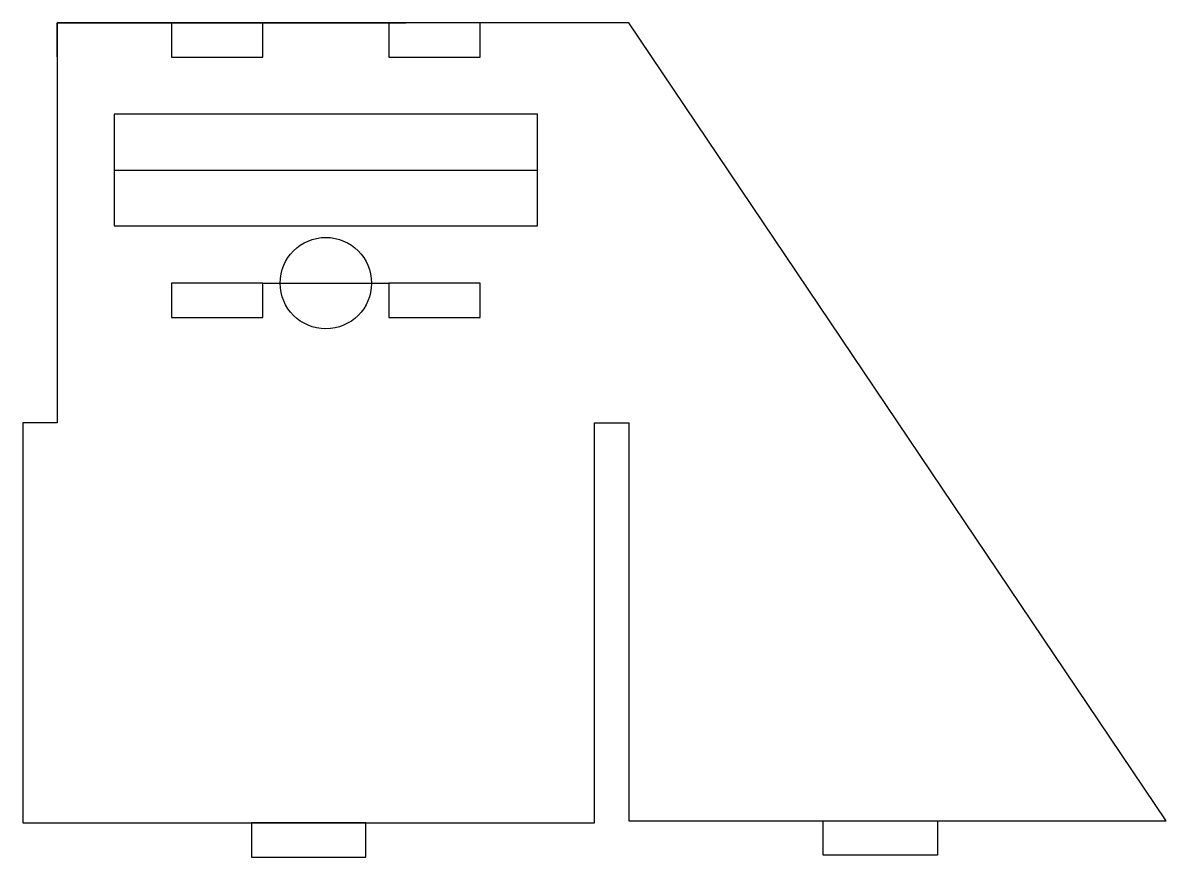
# Model space of a CAD drawing. Header units: millimetres. Extents: x 3 to 103, y -3 to 70.
import ezdxf

# ---------------------------------------------------------------- set-up
doc = ezdxf.new("R2010")
doc.units = ezdxf.units.MM
doc.layers.get('0').update_dxf_attribs({"linetype": 'CONTINUOUS'})

msp = doc.modelspace()

# ---------------------------------------------------------------- linework, layer by layer
for p, q in [((6, 69.98), (36.5, 69.98)), ((6, 67), (6, 69.98)), ((11, 57.1), (48, 57.1)), ((24, 47.21), (16, 47.21)), ((16, 47.21), (16, 44.21)), ((24, 44.21), (24, 47.21)), ((24, 47.21), (35, 47.21)), ((35, 47.21), (35, 44.21)), ((43, 47.21), (35, 47.21)), ((43, 44.21), (43, 47.21)), ((16, 44.21), (24, 44.21)), ((35, 44.21), (43, 44.21))]:
    msp.add_line(p, q)
for points in [[(6, 34.98), (3, 34.98), (3, -0.02), (53, -0.02), (53, 34.98), (56, 34.98), (56, 0.15), (103, 0.15), (56, 69.98), (6, 69.98)], [(24, 69.98), (16, 69.98), (16, 66.98), (24, 66.98)], [(43, 69.98), (35, 69.98), (35, 66.98), (43, 66.98)], [(48, 61.98), (11, 61.98), (11, 52.21), (48, 52.21)], [(73, 0.15), (83, 0.15), (83, -2.85), (73, -2.85)], [(33, -0.02), (23, -0.02), (23, -3.02), (33, -3.02)]]:
    msp.add_lwpolyline(points, close=True)
msp.add_circle((29.5, 47.21), 4)

doc.saveas('drawing.dxf')
